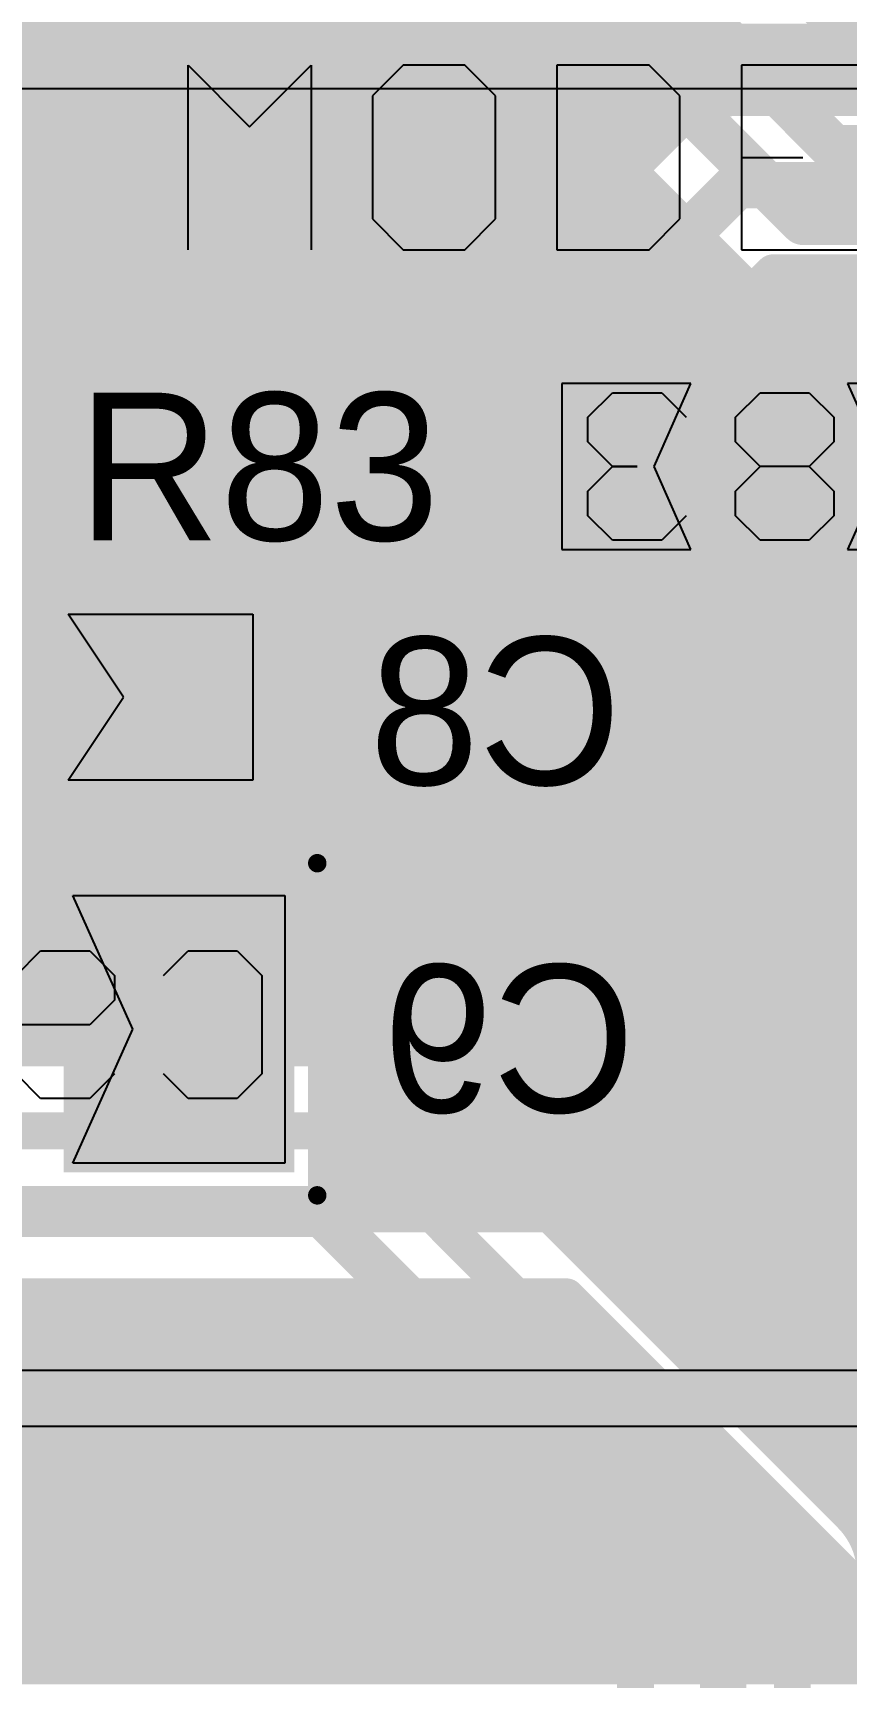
# Model space of a CAD drawing. Header units: millimetres. Extents: x 0.11 to 5.67, y 0.55 to 4.24.
# Drawn here: x 3.3005 to 3.4741, y 1.1305 to 1.4813 of the extents above; entities that cross this region are included whole.
import ezdxf

# ---------------------------------------------------------------- set-up
doc = ezdxf.new("R2010")
doc.units = ezdxf.units.MM
doc.header["$MEASUREMENT"] = 0
for name, color, linetype in [('BottomLayer', 5, 'Continuous'), ('BottomOverlay', 54, 'Continuous'), ('BottomPaste', 16, 'Continuous'), ('BottomSolder', 6, 'Continuous'), ('InternalPlane2', 16, 'Continuous'), ('Mechanical3', 76, 'Continuous'), ('MultiLayer', 9, 'Continuous'), ('TopLayer', 1, 'Continuous'), ('TopOverlay', 2, 'Continuous'), ('TopPaste', 8, 'Continuous'), ('TopSolder', 216, 'Continuous'), ('ViaHoleLayer', 16, 'Continuous')]:
    doc.layers.add(name, color=color, linetype=linetype)

# ---------------------------------------------------------------- blocks, each defined once
blk = doc.blocks.new('SCVW06A25020_35')
at = {"layer": 'TopOverlay', "const_width": 0.007874}
blk.add_lwpolyline([(-0.034685, 0.4885827), (1.1346063, 0.4885827)], dxfattribs=at)
blk = doc.blocks.new('RC0603_93')
at = {"layer": 'Mechanical3'}
for p, q in [((-0.0452756, -0.015748), (-0.0452756, 0.0157379)), ((-0.0452756, 0.0157379), (-0.0295326, 0.0157379)), ((-0.0295326, 0.0157379), (-0.024285, 0.0104903)), ((-0.0137897, 0.0104903), (-0.008542, 0.0157379)), ((-0.008542, 0.0157379), (0.0019533, 0.0157379)), ((0.0019533, 0.0157379), (0.0072009, 0.0104903)), ((0.0176962, 0.0104903), (0.0229439, 0.0157379)), ((0.0229439, 0.0157379), (0.0334392, 0.0157379)), ((0.0334392, 0.0157379), (0.0386868, 0.0104903)), ((-0.024285, 0.0104903), (-0.024285, -5e-06)), ((-0.0137897, 0.0052426), (-0.0137897, 0.0104903)), ((0.0072009, 0.0104903), (0.0072009, 0.0052426)), ((0.0386868, 0.0104903), (0.0386868, 0.0052426)), ((-0.008542, -5e-06), (-0.0137897, 0.0052426)), ((0.0072009, 0.0052426), (0.0019533, -5e-06)), ((0.0386868, 0.0052426), (0.0334392, -5e-06)), ((-0.024285, -5e-06), (-0.0295326, -0.0052527)), ((-0.0137897, -0.0052527), (-0.008542, -5e-06)), ((-0.008542, -5e-06), (0.0019533, -5e-06)), ((0.0019533, -5e-06), (0.0072009, -0.0052527)), ((0.0334392, -5e-06), (0.0281915, -5e-06)), ((0.0281915, -5e-06), (0.0334392, -5e-06)), ((0.0334392, -5e-06), (0.0386868, -0.0052527)), ((-0.0295326, -0.0052527), (-0.0452756, -0.0052527)), ((-0.0347803, -0.0052527), (-0.024285, -0.015748)), ((-0.0137897, -0.0105003), (-0.0137897, -0.0052527)), ((0.0072009, -0.0052527), (0.0072009, -0.0105003)), ((0.0386868, -0.0052527), (0.0386868, -0.0105003)), ((-0.008542, -0.015748), (-0.0137897, -0.0105003)), ((0.0072009, -0.0105003), (0.0019533, -0.015748)), ((0.0229439, -0.015748), (0.0176962, -0.0105003)), ((0.0386868, -0.0105003), (0.0334392, -0.015748)), ((0.0019533, -0.015748), (-0.008542, -0.015748)), ((0.0334392, -0.015748), (0.0229439, -0.015748))]:
    blk.add_line(p, q, dxfattribs=at)
at = {"layer": 'TopLayer'}
for points in [[(-0.0442913, -0.0177165), (-0.0167323, -0.0177165), (-0.0442913, 0.0177165), (-0.0167323, 0.0177165)], [(0.0442677, 0.0177165), (0.0167087, 0.0177165), (0.0442677, -0.0177165), (0.0167087, -0.0177165)]]:
    blk.add_solid(points, dxfattribs=at)
at = {"layer": 'TopOverlay', "const_width": 0.0070079}
for points in [[(-0.0521653, 0.0255906), (-0.0521653, -0.0255906)], [(0.0521654, 0.0255906), (-0.0521653, 0.0255906)], [(0.0521654, 0.0255906), (0.0521654, -0.0255906)], [(0.0521654, -0.0255906), (-0.0521653, -0.0255906)]]:
    blk.add_lwpolyline(points, dxfattribs=at)
at = {"layer": 'TopOverlay', "const_width": 0.0035039}
for points in [[(-0.0539173, 0.0255906, 1), (-0.0504133, 0.0255906, 1)], [(-0.0539173, 0.0255906, 1), (-0.0504133, 0.0255906, 1)], [(0.0504134, 0.0255906, 1), (0.0539174, 0.0255906, 1)], [(0.0504134, 0.0255906, 1), (0.0539174, 0.0255906, 1)], [(-0.0539173, -0.0255906, 1), (-0.0504133, -0.0255906, 1)], [(-0.0539173, -0.0255906, 1), (-0.0504133, -0.0255906, 1)], [(0.0504134, -0.0255906, 1), (0.0539174, -0.0255906, 1)], [(0.0504134, -0.0255906, 1), (0.0539174, -0.0255906, 1)]]:
    blk.add_lwpolyline(points, format="xyb", close=True, dxfattribs=at)
at = {"layer": 'TopPaste'}
for p, q in [((-0.0442913, 0.0177165), (-0.0442913, -0.0177165)), ((-0.0167323, 0.0177165), (-0.0442913, 0.0177165)), ((-0.0246063, 0), (-0.0167323, 0.0177165)), ((0.0442677, 0.0177165), (0.0167087, 0.0177165)), ((0.0167087, 0.0177165), (0.0245827, 0)), ((0.0442677, -0.0177165), (0.0442677, 0.0177165)), ((-0.0167323, -0.0177165), (-0.0246063, 0)), ((0.0245827, 0), (0.0167087, -0.0177165)), ((-0.0442913, -0.0177165), (-0.0167323, -0.0177165)), ((0.0167087, -0.0177165), (0.0442677, -0.0177165))]:
    blk.add_line(p, q, dxfattribs=at)
at = {"layer": 'TopSolder'}
for points in [[(-0.0462598, -0.019685), (-0.0147638, -0.019685), (-0.0462598, 0.019685), (-0.0147638, 0.019685)], [(0.0462362, 0.019685), (0.0147402, 0.019685), (0.0462362, -0.019685), (0.0147402, -0.019685)]]:
    blk.add_solid(points, dxfattribs=at)
blk = doc.blocks.new('CC0805_B_270')
at = {"layer": 'BottomLayer'}
for points in [[(-0.0127952, -0.0285433), (-0.0127952, 0.0285433), (-0.0580708, -0.0285433), (-0.0580708, 0.0285433)], [(0.0127954, 0.0285433), (0.0127954, -0.0285433), (0.058071, 0.0285433), (0.058071, -0.0285433)]]:
    blk.add_solid(points, dxfattribs=at)
at = {"layer": 'BottomOverlay', "const_width": 0.003937}
for points in [[(-0.0649605, 0.0354331), (-0.0649605, -0.0354331)], [(0.0649607, 0.0354331), (-0.0649605, 0.0354331)], [(0.0649607, 0.0354331), (0.0649607, -0.0354331)], [(0.0649607, -0.0354331), (-0.0649605, -0.0354331)]]:
    blk.add_lwpolyline(points, dxfattribs=at)
at = {"layer": 'BottomOverlay', "const_width": 0.0019685}
for points in [[(-0.0659447, 0.0354331, 1), (-0.0639763, 0.0354331, 1)], [(-0.0659447, 0.0354331, 1), (-0.0639763, 0.0354331, 1)], [(0.0639765, 0.0354331, 1), (0.0659449, 0.0354331, 1)], [(0.0639765, 0.0354331, 1), (0.0659449, 0.0354331, 1)], [(-0.0659447, -0.0354331, 1), (-0.0639763, -0.0354331, 1)], [(-0.0659447, -0.0354331, 1), (-0.0639763, -0.0354331, 1)], [(0.0639765, -0.0354331, 1), (0.0659449, -0.0354331, 1)], [(0.0639765, -0.0354331, 1), (0.0659449, -0.0354331, 1)]]:
    blk.add_lwpolyline(points, format="xyb", close=True, dxfattribs=at)
at = {"layer": 'BottomPaste'}
for p, q in [((-0.0580708, 0.0285433), (-0.0127952, 0.0285433)), ((-0.0580708, -0.0285433), (-0.0580708, 0.0285433)), ((-0.0127952, 0.0285433), (-0.0255905, 0)), ((0.0255906, 0), (0.0127953, 0.0285433)), ((0.0127953, 0.0285433), (0.0580709, 0.0285433)), ((0.0580709, 0.0285433), (0.0580709, -0.0285433)), ((-0.0255905, 0), (-0.0127952, -0.0285433)), ((0.0127953, -0.0285433), (0.0255906, 0)), ((-0.0127952, -0.0285433), (-0.0580708, -0.0285433)), ((0.0580709, -0.0285433), (0.0127953, -0.0285433))]:
    blk.add_line(p, q, dxfattribs=at)
at = {"layer": 'BottomSolder'}
for points in [[(-0.0108267, -0.0305118), (-0.0108267, 0.0305118), (-0.0600393, -0.0305118), (-0.0600393, 0.0305118)], [(0.0108269, 0.0305118), (0.0108269, -0.0305118), (0.0600395, 0.0305118), (0.0600395, -0.0305118)]]:
    blk.add_solid(points, dxfattribs=at)
at = {"layer": 'Mechanical3'}
for p, q in [((-0.0531497, 0.009516), (-0.047902, 0.0147637)), ((-0.047902, 0.0147637), (-0.0374067, 0.0147637)), ((-0.0374067, 0.0147637), (-0.0321591, 0.009516)), ((-0.0216638, 0.009516), (-0.0164161, 0.0147637)), ((-0.0164161, 0.0147637), (-0.0059208, 0.0147637)), ((-0.0059208, 0.0147637), (-0.0006732, 0.009516)), ((-0.0531497, -0.0114746), (-0.0531497, 0.009516)), ((-0.0006732, 0.009516), (-0.0006732, -0.0114746)), ((-0.0216638, -0.0062269), (-0.0164161, -0.0009793)), ((-0.0164161, -0.0009793), (-0.0006732, -0.0009793)), ((-0.0216638, -0.0114746), (-0.0216638, -0.0062269)), ((-0.047902, -0.0167222), (-0.0531497, -0.0114746)), ((-0.0321591, -0.0114746), (-0.0374067, -0.0167222)), ((-0.0164161, -0.0167222), (-0.0216638, -0.0114746)), ((-0.0006732, -0.0114746), (-0.0059208, -0.0167222)), ((-0.0374067, -0.0167222), (-0.047902, -0.0167222)), ((-0.0059208, -0.0167222), (-0.0164161, -0.0167222))]:
    blk.add_line(p, q, dxfattribs=at)
blk = doc.blocks.new('CC0603_B_271')
at = {"layer": 'BottomLayer'}
for points in [[(-0.0531496, -0.0177165), (-0.0137796, -0.0177165), (-0.0531496, 0.0177165), (-0.0137796, 0.0177165)], [(0.0531495, 0.0177165), (0.0137795, 0.0177165), (0.0531495, -0.0177165), (0.0137795, -0.0177165)]]:
    blk.add_solid(points, dxfattribs=at)
at = {"layer": 'BottomOverlay', "const_width": 0.0070079}
for points in [[(-0.0603075, -0.025576, -0.2011811506940103), (-0.060352, 0.0254697)], [(0.0604228, 0.0254697, -0.2011811506940103), (0.0603783, -0.025576)]]:
    blk.add_lwpolyline(points, format="xyb", dxfattribs=at)
at = {"layer": 'BottomOverlay', "const_width": 0.0035039}
for points in [[(-0.062104, 0.0254697, 1), (-0.0586, 0.0254697, 1)], [(-0.0617166, 0.0255, 1), (-0.0582126, 0.0255, 1)], [(0.0582834, 0.0255, 1), (0.0617874, 0.0255, 1)], [(0.0586708, 0.0254697, 1), (0.0621748, 0.0254697, 1)], [(-0.0620595, -0.025576, 1), (-0.0585555, -0.025576, 1)], [(-0.0617914, -0.0255906, 1), (-0.0582874, -0.0255906, 1)], [(0.0582873, -0.0255906, 1), (0.0617913, -0.0255906, 1)], [(0.0586263, -0.025576, 1), (0.0621303, -0.025576, 1)]]:
    blk.add_lwpolyline(points, format="xyb", close=True, dxfattribs=at)
at = {"layer": 'BottomOverlay', "const_width": 0.0070079}
for points in [[(-0.0599646, 0.0255), (0.0600354, 0.0255)], [(-0.0600394, -0.0255906), (0.0600393, -0.0255906)]]:
    blk.add_lwpolyline(points, dxfattribs=at)
at = {"layer": 'BottomPaste'}
for p, q in [((-0.0531496, -0.0177165), (-0.0531496, 0.0177165)), ((-0.0531496, 0.0177165), (-0.0137796, 0.0177165)), ((-0.0137796, 0.0177165), (-0.0255906, 0)), ((0.0255905, 0), (0.0137795, 0.0177165)), ((0.0137795, 0.0177165), (0.0531495, 0.0177165)), ((0.0531495, 0.0177165), (0.0531495, -0.0177165)), ((-0.0255906, 0), (-0.0137796, -0.0177165)), ((0.0137795, -0.0177165), (0.0255905, 0)), ((-0.0137796, -0.0177165), (-0.0531496, -0.0177165)), ((0.0531495, -0.0177165), (0.0137795, -0.0177165))]:
    blk.add_line(p, q, dxfattribs=at)
at = {"layer": 'BottomSolder'}
for points in [[(-0.0551181, -0.019685), (-0.0118111, -0.019685), (-0.0551181, 0.019685), (-0.0118111, 0.019685)], [(0.055118, 0.019685), (0.011811, 0.019685), (0.055118, -0.019685), (0.011811, -0.019685)]]:
    blk.add_solid(points, dxfattribs=at)
at = {"layer": 'Mechanical3'}
for p, q in [((-0.0561024, 0.0105003), (-0.0508547, 0.015748)), ((-0.0508547, 0.015748), (-0.0403594, 0.015748)), ((-0.0403594, 0.015748), (-0.0351118, 0.0105003)), ((-0.0193688, 0.015748), (-0.0246165, 0.0105003)), ((-0.0088735, 0.015748), (-0.0193688, 0.015748)), ((-0.0036259, 0.0105003), (-0.0088735, 0.015748)), ((-0.0561024, -0.0104903), (-0.0561024, 0.0105003)), ((-0.0246165, 0.0105003), (-0.0246165, 0.0052527)), ((-0.0036259, 0.0052527), (-0.0036259, 0.0105003)), ((-0.0246165, 0.0052527), (-0.0193688, 5e-06)), ((-0.0088735, 5e-06), (-0.0036259, 0.0052527)), ((-0.0193688, 5e-06), (-0.0246165, -0.0052426)), ((-0.0193688, 5e-06), (-0.0088735, 5e-06)), ((-0.0036259, -0.0052426), (-0.0088735, 5e-06)), ((-0.0246165, -0.0052426), (-0.0246165, -0.0104903)), ((-0.0036259, -0.0104903), (-0.0036259, -0.0052426)), ((-0.0508547, -0.0157379), (-0.0561024, -0.0104903)), ((-0.0351118, -0.0104903), (-0.0403594, -0.0157379)), ((-0.0246165, -0.0104903), (-0.0193688, -0.0157379)), ((-0.0088735, -0.0157379), (-0.0036259, -0.0104903)), ((-0.0403594, -0.0157379), (-0.0508547, -0.0157379)), ((-0.0193688, -0.0157379), (-0.0088735, -0.0157379))]:
    blk.add_line(p, q, dxfattribs=at)

msp = doc.modelspace()

# ---------------------------------------------------------------- linework, layer by layer
at = {"layer": 'BottomLayer'}
for points, const_width in [([(3.4551525, 1.4994439), (3.4792028, 1.4753936)], 0.007874), ([(2.902559, 1.4862205), (3.4419291, 1.4862205)], 0.0098425), ([(3.4419291, 1.4862205), (3.4714567, 1.4566929)], 0.0098425), ([(3.4752703, 1.4793261), (4.2452021, 1.4793261)], 0.007874), ([(2.9409449, 1.4704724), (3.4354062, 1.4704724)], 0.0098425), ([(3.4354062, 1.4704724), (3.4649337, 1.4409449)], 0.0098425), ([(3.4714567, 1.4566929), (4.2490157, 1.4566929)], 0.0098425), ([(3.1210631, 1.4517717), (3.4276601, 1.4517717)], 0.007874), ([(3.4276601, 1.4517717), (3.4517103, 1.4277215)], 0.007874), ([(3.1210631, 1.4478301), (3.4316017, 1.4478301)], 0.007874), ([(3.4649337, 1.4409449), (4.2499999, 1.4409449)], 0.0098425), ([(3.1210631, 1.4399561), (3.4394757, 1.4399561)], 0.007874), ([(3.1210631, 1.4320821), (3.4473497, 1.4320821)], 0.007874), ([(3.1210631, 1.4242081), (3.4565913, 1.4242081)], 0.007874), ([(3.4649337, 1.4222442), (4.2422538, 1.4222442)], 0.007874), ([(3.1210631, 1.4163341), (4.2481639, 1.4163341)], 0.007874), ([(3.1210631, 1.4084601), (4.2560379, 1.4084601)], 0.007874), ([(3.2839121, 1.4005861), (4.2639119, 1.4005861)], 0.007874), ([(3.2841811, 1.4003228), (3.3028819, 1.381622)], 0.007874), ([(3.2917918, 1.3927121), (4.2717859, 1.3927121)], 0.007874), ([(3.2996658, 1.3848381), (3.9414567, 1.3848381)], 0.007874), ([(3.3277559, 1.339567), (3.3277559, 1.375)], 0.019685), ([(3.3075004, 1.3769641), (3.9414567, 1.3769641)], 0.007874), ([(3.3115648, 1.3690945), (3.3592519, 1.3690945)], 0.007874), ([(3.3592519, 1.3100393), (3.3592519, 1.3690945)], 0.007874), ([(3.3592519, 1.3690901), (3.9414567, 1.3690901)], 0.007874), ([(3.3277558, 1.3395669), (3.3277558, 1.3651574)], 0.007874), ([(3.3592519, 1.3612161), (3.9414567, 1.3612161)], 0.007874), ([(3.3592519, 1.3533421), (3.9414567, 1.3533421)], 0.007874), ([(3.3277558, 1.3395669), (3.3277559, 1.339567)], 0.019685), ([(3.3277558, 1.3395669), (3.3297243, 1.3375984)], 0.019685), ([(3.3297243, 1.2706693), (3.3297243, 1.3375984)], 0.019685), ([(3.3592519, 1.3454681), (3.9414567, 1.3454681)], 0.007874), ([(3.3277558, 1.3395669), (3.3553148, 1.3395669)], 0.007874), ([(3.3277558, 1.3139764), (3.3277558, 1.3395669)], 0.007874), ([(3.3592519, 1.3375941), (3.9414567, 1.3375941)], 0.007874), ([(3.3592519, 1.3297201), (3.9414567, 1.3297201)], 0.007874), ([(3.3592519, 1.3218461), (3.9414567, 1.3218461)], 0.007874), ([(3.3592519, 1.3139721), (3.9414567, 1.3139721)], 0.007874), ([(3.3128823, 1.3100393), (3.3592519, 1.3100393)], 0.007874), ([(3.3129646, 1.3090551), (3.3661416, 1.3090551)], 0.007874), ([(3.3661416, 1.2293307), (3.3661416, 1.3090551)], 0.007874), ([(3.3316928, 1.2687008), (3.3316928, 1.3051181)], 0.007874), ([(3.3661416, 1.3060981), (3.9414567, 1.3060981)], 0.007874), ([(3.3661416, 1.2982241), (4.2677166, 1.2982241)], 0.007874), ([(3.3661416, 1.2903501), (4.2677166, 1.2903501)], 0.007874), ([(3.3661416, 1.2824761), (3.4786722, 1.2824761)], 0.007874), ([(3.3297243, 1.2706693), (3.3316928, 1.2687008)], 0.019685), ([(3.3661416, 1.2746021), (3.471632, 1.2746021)], 0.007874), ([(3.3316928, 1.2687008), (3.3622046, 1.2687008)], 0.007874), ([(3.3661416, 1.2667281), (3.4683627, 1.2667281)], 0.007874), ([(3.4675197, 1.1835196), (3.4675197, 1.2598425)], 0.007874), ([(3.3661416, 1.2588541), (3.4675197, 1.2588541)], 0.007874), ([(3.3661416, 1.2509801), (3.4675197, 1.2509801)], 0.007874), ([(3.3661416, 1.2431061), (3.4675197, 1.2431061)], 0.007874), ([(3.3661416, 1.2352321), (3.4675197, 1.2352321)], 0.007874), ([(3.3661416, 1.2293307), (3.4143701, 1.2293307)], 0.007874), ([(3.4224944, 1.2273581), (3.4675197, 1.2273581)], 0.007874), ([(3.4268976, 1.2241417), (3.4675197, 1.1835196)], 0.007874), ([(3.4315552, 1.2194841), (3.4675197, 1.2194841)], 0.007874), ([(2.8051714, 1.2116101), (3.4143742, 1.2116101)], 0.007874), ([(3.1003937, 1.2116142), (3.4143701, 1.2116142)], 0.007874), ([(3.4143701, 1.2116142), (3.5679136, 1.0580708)], 0.007874), ([(3.4394292, 1.2116101), (3.4675197, 1.2116101)], 0.007874), ([(2.8014847, 1.2037361), (3.4222482, 1.2037361)], 0.007874), ([(3.4473032, 1.2037361), (3.4675197, 1.2037361)], 0.007874), ([(2.7949665, 1.1958621), (3.4301222, 1.1958621)], 0.007874), ([(3.4551772, 1.1958621), (3.4675197, 1.1958621)], 0.007874), ([(2.7816469, 1.1879881), (3.4379962, 1.1879881)], 0.007874), ([(3.4630512, 1.1879881), (3.4675197, 1.1879881)], 0.007874), ([(2.6742086, 1.1801141), (3.4458702, 1.1801141)], 0.007874), ([(2.6663346, 1.1722401), (3.4537442, 1.1722401)], 0.007874), ([(2.6584606, 1.1643661), (3.4616182, 1.1643661)], 0.007874), ([(2.6505866, 1.1564921), (3.4694922, 1.1564921)], 0.007874), ([(2.6427126, 1.1486181), (3.4773662, 1.1486181)], 0.007874), ([(2.6348386, 1.1407441), (3.4852402, 1.1407441)], 0.007874), ([(2.6269646, 1.1328701), (3.4931143, 1.1328701)], 0.007874)]:
    msp.add_lwpolyline(points, dxfattribs=dict(at, const_width=const_width))
for points, const_width in [([(3.4733018, 1.4793261, 1), (3.4772388, 1.4793261, 1)], 0.003937), ([(3.4329456, 1.4704724, 1), (3.4378668, 1.4704724, 1)], 0.0049212), ([(3.4329456, 1.4704724, 1), (3.4378668, 1.4704724, 1)], 0.0049212), ([(3.4689961, 1.4566929, 1), (3.4739173, 1.4566929, 1)], 0.0049212), ([(3.4689961, 1.4566929, 1), (3.4739173, 1.4566929, 1)], 0.0049212), ([(3.4256916, 1.4517717, 1), (3.4296286, 1.4517717, 1)], 0.003937), ([(3.4256916, 1.4517717, 1), (3.4296286, 1.4517717, 1)], 0.003937), ([(3.4296332, 1.4478301, 1), (3.4335702, 1.4478301, 1)], 0.003937), ([(3.4624731, 1.4409449, 1), (3.4673943, 1.4409449, 1)], 0.0049212), ([(3.4624731, 1.4409449, 1), (3.4673943, 1.4409449, 1)], 0.0049212), ([(3.3533465, 1.4330709, 1), (3.3651575, 1.4330709, 1)], 0.011811), ([(3.4375072, 1.4399561, 1), (3.4414442, 1.4399561, 1)], 0.003937), ([(3.4453812, 1.4320821, 1), (3.4493182, 1.4320821, 1)], 0.003937), ([(3.4497418, 1.4277215, 1), (3.4536788, 1.4277215, 1)], 0.003937), ([(3.4497418, 1.4277215, 1), (3.4536788, 1.4277215, 1)], 0.003937), ([(3.4497418, 1.4277215, 1), (3.4536788, 1.4277215, 1)], 0.003937), ([(3.4546228, 1.4242081, 1), (3.4585598, 1.4242081, 1)], 0.003937), ([(3.4629652, 1.4222442, 1), (3.4669022, 1.4222442, 1)], 0.003937), ([(3.4629652, 1.4222442, 1), (3.4669022, 1.4222442, 1)], 0.003937), ([(3.4629652, 1.4222442, 1), (3.4669022, 1.4222442, 1)], 0.003937), ([(3.2976973, 1.3848381, 1), (3.3016343, 1.3848381, 1)], 0.003937), ([(3.3218504, 1.375, 1), (3.3336614, 1.375, 1)], 0.011811), ([(3.3009134, 1.381622, 1), (3.3048504, 1.381622, 1)], 0.003937), ([(3.3038273, 1.3786306, 1), (3.3077643, 1.3786306, 1)], 0.003937), ([(3.3228347, 1.375, 1), (3.3326771, 1.375, 1)], 0.0098425), ([(3.3055319, 1.3769641, 1), (3.3094689, 1.3769641, 1)], 0.003937), ([(3.3095963, 1.3690945, 1), (3.3135333, 1.3690945, 1)], 0.003937), ([(3.3095963, 1.3690945, 1), (3.3135333, 1.3690945, 1)], 0.003937), ([(3.3572834, 1.3690945, 1), (3.3612204, 1.3690945, 1)], 0.003937), ([(3.3572834, 1.3690945, 1), (3.3612204, 1.3690945, 1)], 0.003937), ([(3.3572834, 1.3690901, 1), (3.3612204, 1.3690901, 1)], 0.003937), ([(3.3257873, 1.3651574, 1), (3.3297243, 1.3651574, 1)], 0.003937), ([(3.3572834, 1.3612161, 1), (3.3612204, 1.3612161, 1)], 0.003937), ([(3.3572834, 1.3533421, 1), (3.3612204, 1.3533421, 1)], 0.003937), ([(3.3228346, 1.3395669, 1), (3.332677, 1.3395669, 1)], 0.0098425), ([(3.3228346, 1.3395669, 1), (3.332677, 1.3395669, 1)], 0.0098425), ([(3.3228347, 1.339567, 1), (3.3326771, 1.339567, 1)], 0.0098425), ([(3.3228347, 1.339567, 1), (3.3326771, 1.339567, 1)], 0.0098425), ([(3.3248031, 1.3375984, 1), (3.3346455, 1.3375984, 1)], 0.0098425), ([(3.3248031, 1.3375984, 1), (3.3346455, 1.3375984, 1)], 0.0098425), ([(3.3572834, 1.3454681, 1), (3.3612204, 1.3454681, 1)], 0.003937), ([(3.3257873, 1.3395669, 1), (3.3297243, 1.3395669, 1)], 0.003937), ([(3.3257873, 1.3395669, 1), (3.3297243, 1.3395669, 1)], 0.003937), ([(3.3257873, 1.3395669, 1), (3.3297243, 1.3395669, 1)], 0.003937), ([(3.3533463, 1.3395669, 1), (3.3572833, 1.3395669, 1)], 0.003937), ([(3.3572834, 1.3375941, 1), (3.3612204, 1.3375941, 1)], 0.003937), ([(3.3572834, 1.3297201, 1), (3.3612204, 1.3297201, 1)], 0.003937), ([(3.3572834, 1.3218461, 1), (3.3612204, 1.3218461, 1)], 0.003937), ([(3.3257873, 1.3139764, 1), (3.3297243, 1.3139764, 1)], 0.003937), ([(3.3572834, 1.3139721, 1), (3.3612204, 1.3139721, 1)], 0.003937), ([(3.3109138, 1.3100393, 1), (3.3148508, 1.3100393, 1)], 0.003937), ([(3.3109961, 1.3090551, 1), (3.3149331, 1.3090551, 1)], 0.003937), ([(3.3572834, 1.3100393, 1), (3.3612204, 1.3100393, 1)], 0.003937), ([(3.3572834, 1.3100393, 1), (3.3612204, 1.3100393, 1)], 0.003937), ([(3.3641731, 1.3090551, 1), (3.3681101, 1.3090551, 1)], 0.003937), ([(3.3641731, 1.3090551, 1), (3.3681101, 1.3090551, 1)], 0.003937), ([(3.3297243, 1.3051181, 1), (3.3336613, 1.3051181, 1)], 0.003937), ([(3.3641731, 1.3060981, 1), (3.3681101, 1.3060981, 1)], 0.003937), ([(3.3641731, 1.2982241, 1), (3.3681101, 1.2982241, 1)], 0.003937), ([(3.3641731, 1.2903501, 1), (3.3681101, 1.2903501, 1)], 0.003937), ([(3.3641731, 1.2824761, 1), (3.3681101, 1.2824761, 1)], 0.003937), ([(3.3248031, 1.2706693, 1), (3.3346455, 1.2706693, 1)], 0.0098425), ([(3.3248031, 1.2706693, 1), (3.3346455, 1.2706693, 1)], 0.0098425), ([(3.3267716, 1.2687008, 1), (3.336614, 1.2687008, 1)], 0.0098425), ([(3.3641731, 1.2746021, 1), (3.3681101, 1.2746021, 1)], 0.003937), ([(3.4696635, 1.2746021, 1), (3.4736005, 1.2746021, 1)], 0.003937), ([(3.3297243, 1.2687008, 1), (3.3336613, 1.2687008, 1)], 0.003937), ([(3.3297243, 1.2687008, 1), (3.3336613, 1.2687008, 1)], 0.003937), ([(3.3602361, 1.2687008, 1), (3.3641731, 1.2687008, 1)], 0.003937), ([(3.3641731, 1.2667281, 1), (3.3681101, 1.2667281, 1)], 0.003937), ([(3.4663942, 1.2667281, 1), (3.4703312, 1.2667281, 1)], 0.003937), ([(3.4655512, 1.2598425, 1), (3.4694882, 1.2598425, 1)], 0.003937), ([(3.4655512, 1.2598425, 1), (3.4694882, 1.2598425, 1)], 0.003937), ([(3.3641731, 1.2588541, 1), (3.3681101, 1.2588541, 1)], 0.003937), ([(3.4655512, 1.2588541, 1), (3.4694882, 1.2588541, 1)], 0.003937), ([(3.3641731, 1.2509801, 1), (3.3681101, 1.2509801, 1)], 0.003937), ([(3.4655512, 1.2509801, 1), (3.4694882, 1.2509801, 1)], 0.003937), ([(3.3641731, 1.2431061, 1), (3.3681101, 1.2431061, 1)], 0.003937), ([(3.4655512, 1.2431061, 1), (3.4694882, 1.2431061, 1)], 0.003937), ([(3.3641731, 1.2352321, 1), (3.3681101, 1.2352321, 1)], 0.003937), ([(3.4655512, 1.2352321, 1), (3.4694882, 1.2352321, 1)], 0.003937), ([(3.3641731, 1.2293307, 1), (3.3681101, 1.2293307, 1)], 0.003937), ([(3.3641731, 1.2293307, 1), (3.3681101, 1.2293307, 1)], 0.003937), ([(3.4124016, 1.2293307, 1), (3.4163386, 1.2293307, 1)], 0.003937), ([(3.4124016, 1.2293307, 1), (3.4163386, 1.2293307, 1)], 0.003937), ([(3.4124016, 1.2293307, 1), (3.4163386, 1.2293307, 1)], 0.003937), ([(3.4205259, 1.2273581, 1), (3.4244629, 1.2273581, 1)], 0.003937), ([(3.4249291, 1.2241417, 1), (3.4288661, 1.2241417, 1)], 0.003937), ([(3.4249291, 1.2241417, 1), (3.4288661, 1.2241417, 1)], 0.003937), ([(3.4249291, 1.2241417, 1), (3.4288661, 1.2241417, 1)], 0.003937), ([(3.4655512, 1.2273581, 1), (3.4694882, 1.2273581, 1)], 0.003937), ([(3.4295867, 1.2194841, 1), (3.4335237, 1.2194841, 1)], 0.003937), ([(3.4655512, 1.2194841, 1), (3.4694882, 1.2194841, 1)], 0.003937), ([(3.4124016, 1.2116142, 1), (3.4163386, 1.2116142, 1)], 0.003937), ([(3.4124016, 1.2116142, 1), (3.4163386, 1.2116142, 1)], 0.003937), ([(3.4124057, 1.2116101, 1), (3.4163427, 1.2116101, 1)], 0.003937), ([(3.4374607, 1.2116101, 1), (3.4413977, 1.2116101, 1)], 0.003937), ([(3.4655512, 1.2116101, 1), (3.4694882, 1.2116101, 1)], 0.003937), ([(3.4202797, 1.2037361, 1), (3.4242167, 1.2037361, 1)], 0.003937), ([(3.4453347, 1.2037361, 1), (3.4492717, 1.2037361, 1)], 0.003937), ([(3.4655512, 1.2037361, 1), (3.4694882, 1.2037361, 1)], 0.003937), ([(3.4281537, 1.1958621, 1), (3.4320907, 1.1958621, 1)], 0.003937), ([(3.4532087, 1.1958621, 1), (3.4571457, 1.1958621, 1)], 0.003937), ([(3.4655512, 1.1958621, 1), (3.4694882, 1.1958621, 1)], 0.003937), ([(3.4360277, 1.1879881, 1), (3.4399647, 1.1879881, 1)], 0.003937), ([(3.4610827, 1.1879881, 1), (3.4650197, 1.1879881, 1)], 0.003937), ([(3.4655512, 1.1879881, 1), (3.4694882, 1.1879881, 1)], 0.003937), ([(3.4655512, 1.1835196, 1), (3.4694882, 1.1835196, 1)], 0.003937), ([(3.4655512, 1.1835196, 1), (3.4694882, 1.1835196, 1)], 0.003937), ([(3.4439017, 1.1801141, 1), (3.4478387, 1.1801141, 1)], 0.003937), ([(3.4517757, 1.1722401, 1), (3.4557127, 1.1722401, 1)], 0.003937), ([(3.4596497, 1.1643661, 1), (3.4635867, 1.1643661, 1)], 0.003937), ([(3.4675237, 1.1564921, 1), (3.4714607, 1.1564921, 1)], 0.003937), ([(3.4753977, 1.1486181, 1), (3.4793347, 1.1486181, 1)], 0.003937)]:
    msp.add_lwpolyline(points, format="xyb", close=True, dxfattribs=dict(at, const_width=const_width))
at = {"layer": 'BottomLayer', "const_width": 0.007874}
for points in [[(3.4649337, 1.4222442, -0.198912367379658), (3.4517103, 1.4277215)], [(3.4649337, 1.4222442, -0.198912367379658), (3.4517103, 1.4277215)], [(3.3057958, 1.3786306, -0.1613692123647575), (3.3115648, 1.3690945)], [(3.4675197, 1.2598425, -0.4142135623730951), (3.496063, 1.2883858)], [(3.4143701, 1.2293307, -0.198912367379658), (3.4268976, 1.2241417)], [(3.4143701, 1.2293307, -0.198912367379658), (3.4268976, 1.2241417)]]:
    msp.add_lwpolyline(points, format="xyb", dxfattribs=at)
at = {"layer": 'InternalPlane2'}
for p, q in [((2.7057088, 1.4694371), (3.8818898, 1.4694372)), ((4.0664303, 1.1959171), (2.3213649, 1.1959171)), ((2.3188976, 1.1840041), (4.0688976, 1.1840041))]:
    msp.add_line(p, q, dxfattribs=at)
at = {"layer": 'InternalPlane2', "const_width": 0.011811}
for points in [[(2.7057088, 1.4753936), (3.8818898, 1.4753937)], [(2.3188976, 1.1899606), (3.7470472, 1.1899606)]]:
    msp.add_lwpolyline(points, dxfattribs=at)
at = {"layer": 'InternalPlane2', "const_width": 0.0259055}
for points in [[(3.3462993, 1.4330709, 1), (3.3722047, 1.4330709, 1)], [(3.3148032, 1.375, 1), (3.3407086, 1.375, 1)]]:
    msp.add_lwpolyline(points, format="xyb", close=True, dxfattribs=at)
at = {"layer": 'MultiLayer', "const_width": 0.011811}
for points in [[(3.3533465, 1.4330709, 1), (3.3651575, 1.4330709, 1)], [(3.3218504, 1.375, 1), (3.3336614, 1.375, 1)]]:
    msp.add_lwpolyline(points, format="xyb", close=True, dxfattribs=at)
at = {"layer": 'TopLayer'}
for points, const_width in [([(3.1548606, 1.4793261), (3.5326037, 1.4793261)], 0.007874), ([(3.1469866, 1.4714521), (3.5247297, 1.4714521)], 0.007874), ([(3.4507874, 1.4675196), (3.5207972, 1.4675196)], 0.007874), ([(3.1391126, 1.4635781), (3.4393034, 1.4635781)], 0.007874), ([(3.4139656, 1.4384439), (3.437564, 1.4620423)], 0.007874), ([(3.1312386, 1.4557041), (3.4312258, 1.4557041)], 0.007874), ([(3.427189, 1.4252205), (3.4507874, 1.4488189)], 0.0098425), ([(3.4507874, 1.4488189), (3.5285433, 1.4488189)], 0.0098425), ([(3.1233646, 1.4478301), (3.4233518, 1.4478301)], 0.007874), ([(3.1154906, 1.4399561), (3.4154778, 1.4399561)], 0.007874), ([(3.1076166, 1.4320821), (3.4097926, 1.4320821)], 0.007874), ([(3.448691, 1.4202757), (3.4585335, 1.4301182)], 0.007874), ([(3.4585335, 1.4301182), (3.5285433, 1.4301182)], 0.007874), ([(3.0997426, 1.4242081), (3.4084883, 1.4242081)], 0.007874), ([(3.4084883, 1.4202757), (3.4084883, 1.4252205)], 0.007874), ([(3.427189, 1.3887796), (3.427189, 1.4252205)], 0.0098425), ([(3.4526234, 1.4242081), (3.5177167, 1.4242081)], 0.007874), ([(3.3996299, 1.4202757), (3.4084883, 1.4202757)], 0.007874), ([(3.3996299, 1.3572835), (3.3996299, 1.4202757)], 0.007874), ([(3.448691, 1.4202757), (3.4547481, 1.4202757)], 0.007874), ([(3.4547481, 1.3572835), (3.4547481, 1.4202757)], 0.007874), ([(3.4606299, 1.4202757), (3.5157481, 1.4202757)], 0.007874), ([(3.4606299, 1.3572835), (3.4606299, 1.4202757)], 0.007874), ([(3.0918686, 1.4163341), (3.3996299, 1.4163341)], 0.007874), ([(3.4547481, 1.4163341), (3.4606299, 1.4163341)], 0.007874), ([(3.0839946, 1.4084601), (3.3996299, 1.4084601)], 0.007874), ([(3.4547481, 1.4084601), (3.4606299, 1.4084601)], 0.007874), ([(3.2304697, 1.4005861), (3.3996299, 1.4005861)], 0.007874), ([(3.4547481, 1.4005861), (3.4606299, 1.4005861)], 0.007874), ([(3.2427915, 1.3927121), (3.3996299, 1.3927121)], 0.007874), ([(3.4547481, 1.3927121), (3.4606299, 1.3927121)], 0.007874), ([(3.2474353, 1.3848381), (3.3996299, 1.3848381)], 0.007874), ([(3.4547481, 1.3848381), (3.4606299, 1.3848381)], 0.007874), ([(3.2489969, 1.3769641), (3.3996299, 1.3769641)], 0.007874), ([(3.4547481, 1.3769641), (3.4606299, 1.3769641)], 0.007874), ([(3.2480695, 1.3690901), (3.3996299, 1.3690901)], 0.007874), ([(3.4547481, 1.3690901), (3.4606299, 1.3690901)], 0.007874), ([(3.2443243, 1.3612161), (3.3996299, 1.3612161)], 0.007874), ([(3.4547481, 1.3612161), (3.4606299, 1.3612161)], 0.007874), ([(3.3996299, 1.3572835), (3.4547481, 1.3572835)], 0.007874), ([(3.4606299, 1.3572835), (3.5157481, 1.3572835)], 0.007874), ([(3.2353502, 1.3533421), (3.5177167, 1.3533421)], 0.007874), ([(3.2244757, 1.3454681), (3.7253937, 1.3454681)], 0.007874), ([(3.2270581, 1.3375941), (3.7253937, 1.3375941)], 0.007874), ([(3.2270568, 1.3297201), (3.7253937, 1.3297201)], 0.007874), ([(3.2244712, 1.3218461), (3.7253937, 1.3218461)], 0.007874), ([(3.218118, 1.3139721), (3.7253937, 1.3139721)], 0.007874), ([(2.9816326, 1.3060981), (3.7253937, 1.3060981)], 0.007874), ([(2.9737586, 1.2982241), (3.7253937, 1.2982241)], 0.007874), ([(2.891201, 1.2903501), (3.7253937, 1.2903501)], 0.007874), ([(2.899075, 1.2824761), (3.7253937, 1.2824761)], 0.007874), ([(2.906949, 1.2746021), (3.7253937, 1.2746021)], 0.007874), ([(2.914823, 1.2667281), (3.7253937, 1.2667281)], 0.007874), ([(2.9167873, 1.2647638), (3.3681102, 1.2647638)], 0.007874), ([(3.3806377, 1.2595748), (3.4751259, 1.1650866)], 0.007874), ([(3.3813584, 1.2588541), (3.7253937, 1.2588541)], 0.007874), ([(3.3892324, 1.2509801), (3.7253937, 1.2509801)], 0.007874), ([(2.9094488, 1.2470473), (3.3681102, 1.2470473)], 0.007874), ([(3.3681102, 1.2470473), (3.4625984, 1.1525591)], 0.007874), ([(3.3971064, 1.2431061), (3.7253937, 1.2431061)], 0.007874), ([(3.4049804, 1.2352321), (3.7253937, 1.2352321)], 0.007874), ([(2.8917323, 1.2293307), (3.3622047, 1.2293307)], 0.0098425), ([(3.3622047, 1.2293307), (3.4478346, 1.1437008)], 0.0098425), ([(3.4128544, 1.2273581), (3.7253937, 1.2273581)], 0.007874), ([(3.4207284, 1.2194841), (3.7253937, 1.2194841)], 0.007874), ([(2.8917323, 1.21063), (3.3544586, 1.21063)], 0.007874), ([(3.3544586, 1.21063), (3.4291339, 1.1359547)], 0.007874), ([(3.4286024, 1.2116101), (3.7253937, 1.2116101)], 0.007874), ([(2.8014847, 1.2037361), (3.3613525, 1.2037361)], 0.007874), ([(3.4364764, 1.2037361), (3.7253937, 1.2037361)], 0.007874), ([(2.7949665, 1.1958621), (3.3692265, 1.1958621)], 0.007874), ([(3.4443504, 1.1958621), (3.7253937, 1.1958621)], 0.007874), ([(2.7816469, 1.1879881), (3.3771005, 1.1879881)], 0.007874), ([(3.4522244, 1.1879881), (3.7253937, 1.1879881)], 0.007874), ([(2.5232462, 1.1801141), (3.3849745, 1.1801141)], 0.007874), ([(3.4600984, 1.1801141), (3.7253937, 1.1801141)], 0.007874), ([(2.5295937, 1.1722401), (3.3928485, 1.1722401)], 0.007874), ([(3.4679724, 1.1722401), (3.7253937, 1.1722401)], 0.007874), ([(2.5321763, 1.1643661), (3.4007225, 1.1643661)], 0.007874), ([(3.4758071, 1.1643661), (3.7253937, 1.1643661)], 0.007874), ([(2.532175, 1.1564921), (3.4085965, 1.1564921)], 0.007874), ([(3.4625984, 0.9311024), (3.4625984, 1.1525591)], 0.007874), ([(2.5295896, 1.1486181), (3.4164705, 1.1486181)], 0.007874), ([(3.4478346, 0.8651575), (3.4478346, 1.1437008)], 0.0098425), ([(2.5232366, 1.1407441), (3.4243445, 1.1407441)], 0.007874), ([(2.4851607, 1.1328701), (3.4291339, 1.1328701)], 0.007874), ([(3.4291339, 0.8651575), (3.4291339, 1.1359547)], 0.007874)]:
    msp.add_lwpolyline(points, dxfattribs=dict(at, const_width=const_width))
at = {"layer": 'TopLayer', "const_width": 0.007874}
for points in [[(3.437564, 1.4620423, -0.198912367379658), (3.4507874, 1.4675196)], [(3.437564, 1.4620423, -0.198912367379658), (3.4507874, 1.4675196)], [(3.4084883, 1.4252205, -0.198912367379658), (3.4139656, 1.4384439)], [(3.4084883, 1.4252205, -0.198912367379658), (3.4139656, 1.4384439)], [(3.3681102, 1.2647638, -0.198912367379658), (3.3806377, 1.2595748)], [(3.3681102, 1.2647638, -0.198912367379658), (3.3806377, 1.2595748)], [(3.4751259, 1.1650866, -0.198912367379658), (3.4803149, 1.1525591)], [(3.4751259, 1.1650866, -0.198912367379658), (3.4803149, 1.1525591)]]:
    msp.add_lwpolyline(points, format="xyb", dxfattribs=at)
at = {"layer": 'TopLayer'}
for points, const_width in [([(3.4488189, 1.4675196, 1), (3.4527559, 1.4675196, 1)], 0.003937), ([(3.4488189, 1.4675196, 1), (3.4527559, 1.4675196, 1)], 0.003937), ([(3.4488189, 1.4675196, 1), (3.4527559, 1.4675196, 1)], 0.003937), ([(3.4373349, 1.4635781, 1), (3.4412719, 1.4635781, 1)], 0.003937), ([(3.4355955, 1.4620423, 1), (3.4395325, 1.4620423, 1)], 0.003937), ([(3.4355955, 1.4620423, 1), (3.4395325, 1.4620423, 1)], 0.003937), ([(3.4355955, 1.4620423, 1), (3.4395325, 1.4620423, 1)], 0.003937), ([(3.4292573, 1.4557041, 1), (3.4331943, 1.4557041, 1)], 0.003937), ([(3.4483268, 1.4488189, 1), (3.453248, 1.4488189, 1)], 0.0049212), ([(3.4483268, 1.4488189, 1), (3.453248, 1.4488189, 1)], 0.0049212), ([(3.4213833, 1.4478301, 1), (3.4253203, 1.4478301, 1)], 0.003937), ([(3.3533465, 1.4330709, 1), (3.3651575, 1.4330709, 1)], 0.011811), ([(3.4119971, 1.4384439, 1), (3.4159341, 1.4384439, 1)], 0.003937), ([(3.4119971, 1.4384439, 1), (3.4159341, 1.4384439, 1)], 0.003937), ([(3.4119971, 1.4384439, 1), (3.4159341, 1.4384439, 1)], 0.003937), ([(3.4135093, 1.4399561, 1), (3.4174463, 1.4399561, 1)], 0.003937), ([(3.4078241, 1.4320821, 1), (3.4117611, 1.4320821, 1)], 0.003937), ([(3.456565, 1.4301182, 1), (3.460502, 1.4301182, 1)], 0.003937), ([(3.456565, 1.4301182, 1), (3.460502, 1.4301182, 1)], 0.003937), ([(3.4065198, 1.4252205, 1), (3.4104568, 1.4252205, 1)], 0.003937), ([(3.4065198, 1.4252205, 1), (3.4104568, 1.4252205, 1)], 0.003937), ([(3.4065198, 1.4252205, 1), (3.4104568, 1.4252205, 1)], 0.003937), ([(3.4065198, 1.4242081, 1), (3.4104568, 1.4242081, 1)], 0.003937), ([(3.4247284, 1.4252205, 1), (3.4296496, 1.4252205, 1)], 0.0049212), ([(3.4247284, 1.4252205, 1), (3.4296496, 1.4252205, 1)], 0.0049212), ([(3.4506549, 1.4242081, 1), (3.4545919, 1.4242081, 1)], 0.003937), ([(3.3976614, 1.4202757, 1), (3.4015984, 1.4202757, 1)], 0.003937), ([(3.3976614, 1.4202757, 1), (3.4015984, 1.4202757, 1)], 0.003937), ([(3.4065198, 1.4202757, 1), (3.4104568, 1.4202757, 1)], 0.003937), ([(3.4065198, 1.4202757, 1), (3.4104568, 1.4202757, 1)], 0.003937), ([(3.4467225, 1.4202757, 1), (3.4506595, 1.4202757, 1)], 0.003937), ([(3.4467225, 1.4202757, 1), (3.4506595, 1.4202757, 1)], 0.003937), ([(3.4527796, 1.4202757, 1), (3.4567166, 1.4202757, 1)], 0.003937), ([(3.4527796, 1.4202757, 1), (3.4567166, 1.4202757, 1)], 0.003937), ([(3.4586614, 1.4202757, 1), (3.4625984, 1.4202757, 1)], 0.003937), ([(3.4586614, 1.4202757, 1), (3.4625984, 1.4202757, 1)], 0.003937), ([(3.3976614, 1.4163341, 1), (3.4015984, 1.4163341, 1)], 0.003937), ([(3.4527796, 1.4163341, 1), (3.4567166, 1.4163341, 1)], 0.003937), ([(3.4586614, 1.4163341, 1), (3.4625984, 1.4163341, 1)], 0.003937), ([(3.3976614, 1.4084601, 1), (3.4015984, 1.4084601, 1)], 0.003937), ([(3.4527796, 1.4084601, 1), (3.4567166, 1.4084601, 1)], 0.003937), ([(3.4586614, 1.4084601, 1), (3.4625984, 1.4084601, 1)], 0.003937), ([(3.3976614, 1.4005861, 1), (3.4015984, 1.4005861, 1)], 0.003937), ([(3.4527796, 1.4005861, 1), (3.4567166, 1.4005861, 1)], 0.003937), ([(3.4586614, 1.4005861, 1), (3.4625984, 1.4005861, 1)], 0.003937), ([(3.3976614, 1.3927121, 1), (3.4015984, 1.3927121, 1)], 0.003937), ([(3.4527796, 1.3927121, 1), (3.4567166, 1.3927121, 1)], 0.003937), ([(3.4586614, 1.3927121, 1), (3.4625984, 1.3927121, 1)], 0.003937), ([(3.4247284, 1.3887796, 1), (3.4296496, 1.3887796, 1)], 0.0049212), ([(3.3218504, 1.375, 1), (3.3336614, 1.375, 1)], 0.011811), ([(3.3976614, 1.3848381, 1), (3.4015984, 1.3848381, 1)], 0.003937), ([(3.4527796, 1.3848381, 1), (3.4567166, 1.3848381, 1)], 0.003937), ([(3.4586614, 1.3848381, 1), (3.4625984, 1.3848381, 1)], 0.003937), ([(3.3976614, 1.3769641, 1), (3.4015984, 1.3769641, 1)], 0.003937), ([(3.4527796, 1.3769641, 1), (3.4567166, 1.3769641, 1)], 0.003937), ([(3.4586614, 1.3769641, 1), (3.4625984, 1.3769641, 1)], 0.003937), ([(3.3976614, 1.3690901, 1), (3.4015984, 1.3690901, 1)], 0.003937), ([(3.4527796, 1.3690901, 1), (3.4567166, 1.3690901, 1)], 0.003937), ([(3.4586614, 1.3690901, 1), (3.4625984, 1.3690901, 1)], 0.003937), ([(3.3976614, 1.3612161, 1), (3.4015984, 1.3612161, 1)], 0.003937), ([(3.4527796, 1.3612161, 1), (3.4567166, 1.3612161, 1)], 0.003937), ([(3.4586614, 1.3612161, 1), (3.4625984, 1.3612161, 1)], 0.003937), ([(3.3976614, 1.3572835, 1), (3.4015984, 1.3572835, 1)], 0.003937), ([(3.3976614, 1.3572835, 1), (3.4015984, 1.3572835, 1)], 0.003937), ([(3.4527796, 1.3572835, 1), (3.4567166, 1.3572835, 1)], 0.003937), ([(3.4527796, 1.3572835, 1), (3.4567166, 1.3572835, 1)], 0.003937), ([(3.4586614, 1.3572835, 1), (3.4625984, 1.3572835, 1)], 0.003937), ([(3.4586614, 1.3572835, 1), (3.4625984, 1.3572835, 1)], 0.003937), ([(3.3661417, 1.2647638, 1), (3.3700787, 1.2647638, 1)], 0.003937), ([(3.3661417, 1.2647638, 1), (3.3700787, 1.2647638, 1)], 0.003937), ([(3.3661417, 1.2647638, 1), (3.3700787, 1.2647638, 1)], 0.003937), ([(3.3786692, 1.2595748, 1), (3.3826062, 1.2595748, 1)], 0.003937), ([(3.3786692, 1.2595748, 1), (3.3826062, 1.2595748, 1)], 0.003937), ([(3.3786692, 1.2595748, 1), (3.3826062, 1.2595748, 1)], 0.003937), ([(3.3793899, 1.2588541, 1), (3.3833269, 1.2588541, 1)], 0.003937), ([(3.3872639, 1.2509801, 1), (3.3912009, 1.2509801, 1)], 0.003937), ([(3.3661417, 1.2470473, 1), (3.3700787, 1.2470473, 1)], 0.003937), ([(3.3661417, 1.2470473, 1), (3.3700787, 1.2470473, 1)], 0.003937), ([(3.3951379, 1.2431061, 1), (3.3990749, 1.2431061, 1)], 0.003937), ([(3.4030119, 1.2352321, 1), (3.4069489, 1.2352321, 1)], 0.003937), ([(3.3597441, 1.2293307, 1), (3.3646653, 1.2293307, 1)], 0.0049212), ([(3.3597441, 1.2293307, 1), (3.3646653, 1.2293307, 1)], 0.0049212), ([(3.4108859, 1.2273581, 1), (3.4148229, 1.2273581, 1)], 0.003937), ([(3.4187599, 1.2194841, 1), (3.4226969, 1.2194841, 1)], 0.003937), ([(3.3524901, 1.21063, 1), (3.3564271, 1.21063, 1)], 0.003937), ([(3.3524901, 1.21063, 1), (3.3564271, 1.21063, 1)], 0.003937), ([(3.4266339, 1.2116101, 1), (3.4305709, 1.2116101, 1)], 0.003937), ([(3.359384, 1.2037361, 1), (3.363321, 1.2037361, 1)], 0.003937), ([(3.4345079, 1.2037361, 1), (3.4384449, 1.2037361, 1)], 0.003937), ([(3.367258, 1.1958621, 1), (3.371195, 1.1958621, 1)], 0.003937), ([(3.4423819, 1.1958621, 1), (3.4463189, 1.1958621, 1)], 0.003937), ([(3.375132, 1.1879881, 1), (3.379069, 1.1879881, 1)], 0.003937), ([(3.4502559, 1.1879881, 1), (3.4541929, 1.1879881, 1)], 0.003937), ([(3.383006, 1.1801141, 1), (3.386943, 1.1801141, 1)], 0.003937), ([(3.4581299, 1.1801141, 1), (3.4620669, 1.1801141, 1)], 0.003937), ([(3.39088, 1.1722401, 1), (3.394817, 1.1722401, 1)], 0.003937), ([(3.4660039, 1.1722401, 1), (3.4699409, 1.1722401, 1)], 0.003937), ([(3.398754, 1.1643661, 1), (3.402691, 1.1643661, 1)], 0.003937), ([(3.4731574, 1.1650866, 1), (3.4770944, 1.1650866, 1)], 0.003937), ([(3.4731574, 1.1650866, 1), (3.4770944, 1.1650866, 1)], 0.003937), ([(3.4731574, 1.1650866, 1), (3.4770944, 1.1650866, 1)], 0.003937), ([(3.4738386, 1.1643661, 1), (3.4777756, 1.1643661, 1)], 0.003937), ([(3.406628, 1.1564921, 1), (3.410565, 1.1564921, 1)], 0.003937), ([(3.4606299, 1.1525591, 1), (3.4645669, 1.1525591, 1)], 0.003937), ([(3.4606299, 1.1525591, 1), (3.4645669, 1.1525591, 1)], 0.003937), ([(3.414502, 1.1486181, 1), (3.418439, 1.1486181, 1)], 0.003937), ([(3.445374, 1.1437008, 1), (3.4502952, 1.1437008, 1)], 0.0049212), ([(3.445374, 1.1437008, 1), (3.4502952, 1.1437008, 1)], 0.0049212), ([(3.422376, 1.1407441, 1), (3.426313, 1.1407441, 1)], 0.003937), ([(3.4271654, 1.1359547, 1), (3.4311024, 1.1359547, 1)], 0.003937), ([(3.4271654, 1.1359547, 1), (3.4311024, 1.1359547, 1)], 0.003937), ([(3.4271654, 1.1328701, 1), (3.4311024, 1.1328701, 1)], 0.003937)]:
    msp.add_lwpolyline(points, format="xyb", close=True, dxfattribs=dict(at, const_width=const_width))
at = {"layer": 'TopOverlay'}
for p, q in [((3.3336614, 1.4350394), (3.3336614, 1.4743968)), ((3.3336614, 1.4743968), (3.3467805, 1.4612776)), ((3.3467805, 1.4612776), (3.3598996, 1.4743968)), ((3.3598996, 1.4743968), (3.3598996, 1.4350394)), ((3.3795784, 1.4743968), (3.3730188, 1.4678372)), ((3.3926975, 1.4743968), (3.3795784, 1.4743968)), ((3.399257, 1.4678372), (3.3926975, 1.4743968)), ((3.4123762, 1.4743968), (3.4123762, 1.4350394)), ((3.4320549, 1.4743968), (3.4123762, 1.4743968)), ((3.4386144, 1.4678372), (3.4320549, 1.4743968)), ((3.4779718, 1.4743968), (3.4517336, 1.4743968)), ((3.4517336, 1.4743968), (3.4517336, 1.4350394)), ((3.3730188, 1.4678372), (3.3730188, 1.441599)), ((3.399257, 1.441599), (3.399257, 1.4678372)), ((3.4386144, 1.441599), (3.4386144, 1.4678372)), ((3.4517336, 1.4547181), (3.4648527, 1.4547181)), ((3.3730188, 1.441599), (3.3795784, 1.4350394)), ((3.3926975, 1.4350394), (3.399257, 1.441599)), ((3.4320549, 1.4350394), (3.4386144, 1.441599)), ((3.3795784, 1.4350394), (3.3926975, 1.4350394)), ((3.4123762, 1.4350394), (3.4320549, 1.4350394)), ((3.4517336, 1.4350394), (3.4779718, 1.4350394))]:
    msp.add_line(p, q, dxfattribs=at)
at = {"layer": 'ViaHoleLayer', "const_width": 0.0059055}
for points in [[(3.3562993, 1.4330709, 1), (3.3622047, 1.4330709, 1)], [(3.3248032, 1.375, 1), (3.3307086, 1.375, 1)]]:
    msp.add_lwpolyline(points, format="xyb", close=True, dxfattribs=at)

# ---------------------------------------------------------------- block references
for name, p, rotation in [('RC0603_93', (3.4576772, 1.3887796), 180), ('CC0603_B_271', (3.2942913, 1.3395669), 360), ('SCVW06A25020_35', (2.5819292, 0.8372048), 360), ('CC0805_B_270', (3.2962598, 1.2687008), 180)]:
    msp.add_blockref(name, p, dxfattribs=dict(rotation=rotation))

# ---------------------------------------------------------------- texts
at = {"layer": 'BottomOverlay', "text_generation_flag": 2}
for s, p in [('C8', (3.4261811, 1.3208662)), ('C9', (3.4291339, 1.2509843))]:
    msp.add_text(s, height=0.0314961, dxfattribs=at).set_placement(p)
at = {"layer": 'TopOverlay'}
msp.add_text('R83', height=0.0314961, dxfattribs=at).set_placement((3.3100394, 1.3730315))

doc.saveas('drawing.dxf')
